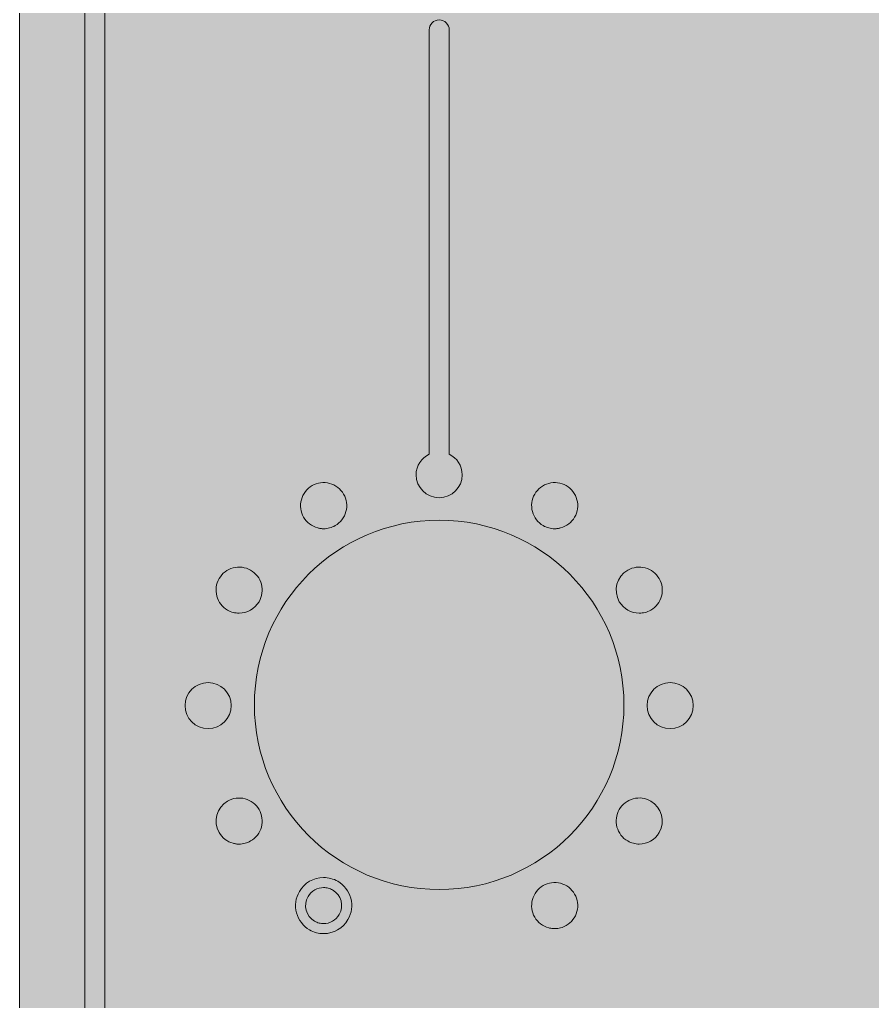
# Model space of a CAD drawing. Header units: millimetres. Extents: x 0 to 30, y -128 to 0.
# Drawn here: x 0 to 15, y -69.47 to -52.19 of the extents above; entities that cross this region are included whole.
import ezdxf

# ---------------------------------------------------------------- set-up
doc = ezdxf.new("R2010")
doc.units = ezdxf.units.MM
doc.header["$MEASUREMENT"] = 0
for name, color, linetype in [('Graphics', 7, 'Continuous'), ('Holes', 7, 'Continuous'), ('Panel', 7, 'Continuous')]:
    doc.layers.add(name, color=color, linetype=linetype)

msp = doc.modelspace()

# ---------------------------------------------------------------- hatches: boundary and pattern name
at = {"layer": 'Graphics'}
h = msp.add_hatch(color=2, dxfattribs=at)
h.dxf.hatch_style = 2
h.paths.add_polyline_path([(16.491, -1.187), (15.902, -1.776), (15.312, -2.366), (14.723, -2.955), (14.134, -3.544), (13.544, -4.134), (12.955, -4.723), (12.366, -5.312), (11.776, -5.902), (10.448, -5.902), (9.119, -5.902), (7.79, -5.902), (6.462, -5.902), (5.133, -5.902), (3.805, -5.902), (2.476, -5.902), (1.147, -5.902), (1.147, -20.486), (1.147, -35.07), (1.147, -49.654), (1.147, -64.238), (1.147, -78.822), (1.147, -93.406), (1.147, -107.991), (1.147, -122.575), (4.611, -122.575), (8.074, -122.575), (11.538, -122.575), (15.001, -122.575), (18.464, -122.575), (21.928, -122.575), (25.391, -122.575), (28.855, -122.575), (28.855, -107.401), (28.855, -92.228), (28.855, -77.054), (28.855, -61.881), (28.855, -46.708), (28.855, -31.534), (28.855, -16.361), (28.855, -1.187), (27.309, -1.187), (25.764, -1.187), (24.218, -1.187), (22.673, -1.187), (21.127, -1.187), (19.582, -1.187), (18.036, -1.187)])
h.paths.add_polyline_path([(28.502, -122.222), (25.127, -122.222), (21.751, -122.222), (18.376, -122.222), (15.001, -122.222), (11.626, -122.222), (8.25, -122.222), (4.875, -122.222), (1.5, -122.222), (1.5, -107.726), (1.5, -93.23), (1.5, -78.734), (1.5, -64.238), (1.5, -49.742), (1.5, -35.246), (1.5, -20.75), (1.5, -6.254), (2.803, -6.254), (4.106, -6.254), (5.408, -6.254), (6.711, -6.254), (8.014, -6.254), (9.317, -6.254), (10.62, -6.254), (11.922, -6.254), (12.512, -5.665), (13.101, -5.076), (13.69, -4.486), (14.28, -3.897), (14.869, -3.308), (15.458, -2.719), (16.048, -2.129), (16.637, -1.54), (18.12, -1.54), (19.603, -1.54), (21.086, -1.54), (22.569, -1.54), (24.053, -1.54), (25.536, -1.54), (27.019, -1.54), (28.502, -1.54), (28.502, -16.625), (28.502, -31.71), (28.502, -46.796), (28.502, -61.881), (28.502, -76.966), (28.502, -92.051), (28.502, -107.137)])
h = msp.add_hatch(color=2, dxfattribs=at)
h.dxf.hatch_style = 2
h.paths.add_polyline_path([(7.38, -52.193), (7.344, -52.197), (7.311, -52.207), (7.281, -52.223), (7.255, -52.245), (7.233, -52.271), (7.217, -52.301), (7.207, -52.334), (7.203, -52.37), (7.203, -53.303), (7.203, -54.236), (7.203, -55.169), (7.203, -56.103), (7.203, -57.036), (7.203, -57.969), (7.203, -58.903), (7.203, -59.836), (7.155, -59.864), (7.111, -59.898), (7.072, -59.937), (7.038, -59.981), (7.011, -60.03), (6.991, -60.083), (6.978, -60.138), (6.974, -60.197), (6.982, -60.279), (7.006, -60.355), (7.043, -60.424), (7.093, -60.484), (7.153, -60.533), (7.222, -60.571), (7.298, -60.595), (7.38, -60.603), (7.461, -60.595), (7.538, -60.571), (7.606, -60.533), (7.666, -60.484), (7.716, -60.424), (7.753, -60.355), (7.777, -60.279), (7.785, -60.197), (7.781, -60.138), (7.768, -60.083), (7.748, -60.03), (7.721, -59.981), (7.688, -59.937), (7.649, -59.898), (7.605, -59.864), (7.556, -59.836), (7.556, -58.903), (7.556, -57.969), (7.556, -57.036), (7.556, -56.103), (7.556, -55.169), (7.556, -54.236), (7.556, -53.303), (7.556, -52.37), (7.553, -52.334), (7.542, -52.301), (7.526, -52.271), (7.504, -52.245), (7.478, -52.223), (7.448, -52.207), (7.415, -52.197)])
h = msp.add_hatch(color=2, dxfattribs=at)
h.dxf.hatch_style = 2
h.paths.add_polyline_path([(5.243, -61.134), (5.256, -61.137), (5.269, -61.14), (5.282, -61.142), (5.295, -61.144), (5.309, -61.146), (5.322, -61.147), (5.335, -61.147), (5.348, -61.148), (5.375, -61.147), (5.401, -61.144), (5.427, -61.14), (5.452, -61.134), (5.478, -61.126), (5.502, -61.117), (5.527, -61.106), (5.551, -61.093), (5.584, -61.071), (5.616, -61.046), (5.644, -61.019), (5.67, -60.989), (5.692, -60.956), (5.712, -60.922), (5.727, -60.885), (5.74, -60.847), (5.748, -60.807), (5.753, -60.768), (5.753, -60.728), (5.75, -60.689), (5.743, -60.65), (5.732, -60.612), (5.718, -60.575), (5.699, -60.539), (5.677, -60.505), (5.652, -60.474), (5.625, -60.445), (5.595, -60.42), (5.562, -60.397), (5.528, -60.378), (5.491, -60.362), (5.453, -60.35), (5.413, -60.341), (5.374, -60.337), (5.334, -60.336), (5.295, -60.339), (5.256, -60.346), (5.218, -60.357), (5.181, -60.372), (5.145, -60.39), (5.111, -60.412), (5.08, -60.437), (5.051, -60.464), (5.026, -60.494), (5.003, -60.527), (4.984, -60.562), (4.968, -60.598), (4.956, -60.637), (4.947, -60.676), (4.943, -60.716), (4.942, -60.755), (4.945, -60.795), (4.952, -60.833), (4.963, -60.872), (4.978, -60.909), (4.996, -60.944), (5.018, -60.978), (5.043, -61.01), (5.071, -61.038), (5.101, -61.064), (5.133, -61.086), (5.168, -61.105), (5.204, -61.121)])
h = msp.add_hatch(color=2, dxfattribs=at)
h.dxf.hatch_style = 2
h.paths.add_polyline_path([(9.209, -61.093), (9.233, -61.106), (9.257, -61.117), (9.282, -61.126), (9.307, -61.134), (9.333, -61.14), (9.359, -61.144), (9.385, -61.147), (9.411, -61.148), (9.424, -61.147), (9.437, -61.147), (9.451, -61.146), (9.464, -61.144), (9.477, -61.142), (9.49, -61.14), (9.504, -61.137), (9.517, -61.134), (9.555, -61.121), (9.592, -61.105), (9.626, -61.086), (9.659, -61.064), (9.689, -61.038), (9.716, -61.01), (9.741, -60.978), (9.763, -60.944), (9.782, -60.909), (9.796, -60.872), (9.807, -60.833), (9.814, -60.795), (9.817, -60.755), (9.817, -60.716), (9.812, -60.676), (9.804, -60.637), (9.791, -60.598), (9.776, -60.562), (9.756, -60.527), (9.734, -60.494), (9.708, -60.464), (9.68, -60.437), (9.649, -60.412), (9.615, -60.39), (9.579, -60.372), (9.541, -60.357), (9.503, -60.346), (9.464, -60.339), (9.425, -60.336), (9.385, -60.337), (9.346, -60.341), (9.307, -60.35), (9.268, -60.362), (9.232, -60.378), (9.197, -60.397), (9.165, -60.42), (9.135, -60.445), (9.107, -60.474), (9.082, -60.505), (9.06, -60.539), (9.042, -60.575), (9.027, -60.612), (9.016, -60.65), (9.009, -60.689), (9.006, -60.728), (9.007, -60.768), (9.011, -60.807), (9.02, -60.847), (9.032, -60.885), (9.048, -60.922), (9.067, -60.956), (9.09, -60.989), (9.115, -61.019), (9.144, -61.046), (9.175, -61.071)])
h = msp.add_hatch(color=2, dxfattribs=at)
h.dxf.hatch_style = 2
h.paths.add_polyline_path([(4.063, -61.878), (4.027, -61.859), (3.99, -61.845), (3.952, -61.834), (3.913, -61.827), (3.874, -61.823), (3.834, -61.824), (3.794, -61.829), (3.755, -61.837), (3.717, -61.85), (3.68, -61.865), (3.646, -61.885), (3.613, -61.907), (3.583, -61.933), (3.556, -61.961), (3.531, -61.992), (3.509, -62.026), (3.491, -62.062), (3.476, -62.099), (3.465, -62.137), (3.458, -62.176), (3.455, -62.215), (3.455, -62.255), (3.46, -62.295), (3.468, -62.334), (3.481, -62.372), (3.497, -62.409), (3.516, -62.444), (3.538, -62.476), (3.564, -62.506), (3.592, -62.534), (3.623, -62.558), (3.657, -62.58), (3.681, -62.593), (3.706, -62.604), (3.731, -62.614), (3.756, -62.621), (3.782, -62.627), (3.808, -62.631), (3.834, -62.634), (3.86, -62.635), (3.912, -62.631), (3.963, -62.621), (4.013, -62.605), (4.06, -62.582), (4.104, -62.553), (4.145, -62.518), (4.181, -62.478), (4.211, -62.432), (4.23, -62.396), (4.245, -62.359), (4.256, -62.321), (4.263, -62.282), (4.266, -62.243), (4.265, -62.203), (4.261, -62.164), (4.252, -62.124), (4.24, -62.086), (4.224, -62.049), (4.205, -62.014), (4.182, -61.982), (4.157, -61.952), (4.128, -61.924), (4.097, -61.9)])
h = msp.add_hatch(color=2, dxfattribs=at)
h.dxf.hatch_style = 2
h.paths.add_polyline_path([(10.9, -62.635), (10.926, -62.634), (10.952, -62.631), (10.977, -62.627), (11.003, -62.621), (11.028, -62.614), (11.053, -62.604), (11.078, -62.593), (11.102, -62.58), (11.136, -62.558), (11.167, -62.534), (11.196, -62.506), (11.221, -62.476), (11.244, -62.444), (11.263, -62.409), (11.279, -62.372), (11.291, -62.334), (11.3, -62.295), (11.304, -62.255), (11.305, -62.215), (11.302, -62.176), (11.295, -62.137), (11.284, -62.099), (11.269, -62.062), (11.25, -62.026), (11.229, -61.992), (11.204, -61.961), (11.176, -61.933), (11.146, -61.907), (11.114, -61.885), (11.079, -61.865), (11.043, -61.85), (11.004, -61.837), (10.965, -61.829), (10.925, -61.824), (10.886, -61.824), (10.846, -61.827), (10.808, -61.834), (10.769, -61.845), (10.732, -61.859), (10.696, -61.878), (10.63, -61.926), (10.576, -61.984), (10.535, -62.051), (10.508, -62.124), (10.495, -62.201), (10.497, -62.279), (10.514, -62.357), (10.548, -62.432), (10.579, -62.478), (10.615, -62.518), (10.655, -62.553), (10.699, -62.582), (10.747, -62.605), (10.796, -62.621), (10.848, -62.631)])
h = msp.add_hatch(color=2, dxfattribs=at)
h.dxf.hatch_style = 2
h.paths.add_polyline_path([(3.721, -64.261), (3.713, -64.179), (3.689, -64.103), (3.652, -64.034), (3.602, -63.974), (3.542, -63.925), (3.474, -63.887), (3.397, -63.864), (3.316, -63.855), (3.234, -63.864), (3.158, -63.887), (3.089, -63.925), (3.029, -63.974), (2.979, -64.034), (2.942, -64.103), (2.918, -64.179), (2.91, -64.261), (2.918, -64.343), (2.942, -64.419), (2.979, -64.488), (3.029, -64.548), (3.089, -64.597), (3.158, -64.635), (3.234, -64.659), (3.316, -64.667), (3.397, -64.659), (3.474, -64.635), (3.542, -64.597), (3.602, -64.548), (3.652, -64.488), (3.689, -64.419), (3.713, -64.343)])
h = msp.add_hatch(color=2, dxfattribs=at)
h.dxf.hatch_style = 2
h.paths.add_polyline_path([(11.444, -63.855), (11.362, -63.864), (11.286, -63.887), (11.217, -63.925), (11.157, -63.974), (11.107, -64.034), (11.07, -64.103), (11.046, -64.179), (11.038, -64.261), (11.046, -64.343), (11.07, -64.419), (11.107, -64.488), (11.157, -64.548), (11.217, -64.597), (11.286, -64.635), (11.362, -64.659), (11.444, -64.667), (11.525, -64.659), (11.602, -64.635), (11.67, -64.597), (11.73, -64.548), (11.78, -64.488), (11.817, -64.419), (11.841, -64.343), (11.849, -64.261), (11.841, -64.179), (11.817, -64.103), (11.78, -64.034), (11.73, -63.974), (11.67, -63.925), (11.602, -63.887), (11.525, -63.864)])
h = msp.add_hatch(color=2, dxfattribs=at)
h.dxf.hatch_style = 2
h.paths.add_polyline_path([(3.965, -65.901), (3.926, -65.893), (3.886, -65.888), (3.847, -65.888), (3.807, -65.891), (3.768, -65.898), (3.73, -65.909), (3.693, -65.923), (3.657, -65.942), (3.591, -65.99), (3.537, -66.048), (3.496, -66.115), (3.469, -66.188), (3.456, -66.265), (3.458, -66.343), (3.475, -66.421), (3.509, -66.496), (3.531, -66.53), (3.556, -66.561), (3.583, -66.59), (3.613, -66.615), (3.646, -66.638), (3.68, -66.657), (3.717, -66.673), (3.755, -66.685), (3.768, -66.688), (3.782, -66.691), (3.795, -66.693), (3.808, -66.695), (3.821, -66.697), (3.834, -66.698), (3.848, -66.699), (3.861, -66.699), (3.887, -66.698), (3.913, -66.695), (3.939, -66.691), (3.965, -66.685), (3.99, -66.677), (4.015, -66.668), (4.039, -66.657), (4.063, -66.644), (4.097, -66.623), (4.128, -66.598), (4.157, -66.57), (4.182, -66.54), (4.205, -66.508), (4.224, -66.473), (4.24, -66.437), (4.252, -66.398), (4.261, -66.359), (4.265, -66.319), (4.266, -66.279), (4.263, -66.24), (4.256, -66.201), (4.245, -66.163), (4.23, -66.126), (4.211, -66.09), (4.19, -66.056), (4.165, -66.025), (4.137, -65.997), (4.107, -65.971), (4.075, -65.949), (4.04, -65.929), (4.004, -65.914)])
h = msp.add_hatch(color=2, dxfattribs=at)
h.dxf.hatch_style = 2
h.paths.add_polyline_path([(11.102, -65.942), (11.066, -65.923), (11.029, -65.909), (10.991, -65.898), (10.952, -65.891), (10.913, -65.887), (10.873, -65.888), (10.834, -65.893), (10.794, -65.901), (10.756, -65.914), (10.719, -65.929), (10.685, -65.949), (10.652, -65.971), (10.622, -65.997), (10.595, -66.025), (10.57, -66.056), (10.548, -66.09), (10.53, -66.126), (10.515, -66.163), (10.504, -66.201), (10.497, -66.24), (10.494, -66.279), (10.494, -66.319), (10.499, -66.359), (10.507, -66.398), (10.52, -66.436), (10.536, -66.473), (10.555, -66.508), (10.577, -66.54), (10.603, -66.57), (10.631, -66.598), (10.662, -66.623), (10.696, -66.644), (10.72, -66.657), (10.745, -66.668), (10.77, -66.678), (10.796, -66.685), (10.821, -66.691), (10.847, -66.695), (10.873, -66.698), (10.899, -66.699), (10.951, -66.695), (11.002, -66.685), (11.052, -66.669), (11.099, -66.646), (11.143, -66.617), (11.184, -66.582), (11.22, -66.542), (11.25, -66.496), (11.284, -66.421), (11.302, -66.343), (11.304, -66.265), (11.291, -66.188), (11.264, -66.115), (11.223, -66.048), (11.169, -65.99)])
h = msp.add_hatch(color=2, dxfattribs=at)
h.dxf.hatch_style = 2
h.paths.add_polyline_path([(4.871, -67.908), (4.886, -67.955), (4.905, -68), (4.928, -68.042), (4.956, -68.081), (4.987, -68.118), (5.021, -68.152), (5.059, -68.182), (5.101, -68.208), (5.129, -68.224), (5.159, -68.237), (5.189, -68.248), (5.22, -68.258), (5.251, -68.265), (5.283, -68.27), (5.315, -68.274), (5.347, -68.275), (5.413, -68.27), (5.476, -68.257), (5.537, -68.237), (5.594, -68.208), (5.648, -68.173), (5.696, -68.13), (5.739, -68.082), (5.775, -68.028), (5.798, -67.984), (5.816, -67.939), (5.829, -67.892), (5.838, -67.845), (5.842, -67.797), (5.841, -67.749), (5.835, -67.701), (5.825, -67.653), (5.81, -67.606), (5.79, -67.561), (5.767, -67.519), (5.74, -67.48), (5.709, -67.443), (5.674, -67.41), (5.636, -67.38), (5.595, -67.353), (5.566, -67.338), (5.537, -67.324), (5.506, -67.313), (5.476, -67.304), (5.444, -67.296), (5.412, -67.291), (5.38, -67.288), (5.348, -67.287), (5.283, -67.291), (5.219, -67.304), (5.158, -67.325), (5.101, -67.353), (5.048, -67.389), (4.999, -67.431), (4.956, -67.479), (4.92, -67.534), (4.898, -67.577), (4.88, -67.623), (4.866, -67.669), (4.858, -67.716), (4.854, -67.764), (4.855, -67.812), (4.86, -67.86)])
h.paths.add_polyline_path([(5.073, -67.622), (5.097, -67.586), (5.125, -67.554), (5.157, -67.527), (5.191, -67.504), (5.228, -67.486), (5.267, -67.474), (5.307, -67.466), (5.348, -67.463), (5.368, -67.464), (5.388, -67.466), (5.409, -67.469), (5.429, -67.474), (5.449, -67.48), (5.468, -67.487), (5.488, -67.496), (5.506, -67.506), (5.559, -67.543), (5.601, -67.589), (5.633, -67.641), (5.654, -67.698), (5.664, -67.759), (5.663, -67.82), (5.649, -67.881), (5.623, -67.939), (5.598, -67.975), (5.57, -68.007), (5.539, -68.034), (5.504, -68.057), (5.467, -68.075), (5.428, -68.088), (5.388, -68.096), (5.347, -68.098), (5.327, -68.098), (5.307, -68.096), (5.287, -68.092), (5.267, -68.088), (5.247, -68.082), (5.227, -68.074), (5.208, -68.066), (5.189, -68.056), (5.137, -68.018), (5.094, -67.972), (5.062, -67.92), (5.041, -67.863), (5.031, -67.803), (5.033, -67.741), (5.046, -67.681)])
h = msp.add_hatch(color=2, dxfattribs=at)
h.dxf.hatch_style = 2
h.paths.add_polyline_path([(9.06, -67.983), (9.082, -68.017), (9.107, -68.049), (9.135, -68.077), (9.165, -68.103), (9.197, -68.125), (9.232, -68.144), (9.268, -68.16), (9.307, -68.173), (9.32, -68.176), (9.333, -68.179), (9.346, -68.181), (9.359, -68.183), (9.373, -68.185), (9.386, -68.186), (9.399, -68.186), (9.412, -68.187), (9.439, -68.186), (9.465, -68.183), (9.491, -68.179), (9.516, -68.173), (9.542, -68.165), (9.566, -68.156), (9.591, -68.145), (9.615, -68.132), (9.649, -68.11), (9.68, -68.085), (9.708, -68.058), (9.734, -68.028), (9.756, -67.995), (9.776, -67.961), (9.791, -67.924), (9.804, -67.886), (9.812, -67.846), (9.817, -67.807), (9.817, -67.767), (9.814, -67.728), (9.807, -67.689), (9.796, -67.651), (9.782, -67.614), (9.763, -67.578), (9.741, -67.544), (9.716, -67.513), (9.689, -67.484), (9.659, -67.459), (9.626, -67.436), (9.592, -67.417), (9.555, -67.401), (9.517, -67.389), (9.477, -67.38), (9.437, -67.376), (9.398, -67.375), (9.358, -67.378), (9.32, -67.385), (9.282, -67.396), (9.245, -67.411), (9.209, -67.429), (9.175, -67.451), (9.144, -67.476), (9.115, -67.504), (9.09, -67.534), (9.067, -67.566), (9.048, -67.601), (9.032, -67.637), (9.02, -67.676), (9.011, -67.715), (9.007, -67.755), (9.006, -67.794), (9.009, -67.834), (9.016, -67.872), (9.027, -67.911), (9.042, -67.948)])
at = {"layer": 'Panel'}
h = msp.add_hatch(color=7, dxfattribs=at)
h.dxf.hatch_style = 2
h.paths.add_polyline_path([(0, 0), (0, -128.5), (30, -128.5), (30, 0)])
edge = h.paths.add_edge_path()
edge.add_spline(control_points=[(8.9, -127.1), (8.9, -127.1), (6.1, -127.1), (6.1, -127.1), (5.217, -127.1), (4.5, -126.384), (4.5, -125.5), (4.5, -124.616), (5.217, -123.9), (6.1, -123.9), (6.1, -123.9), (8.9, -123.9), (8.9, -123.9), (9.784, -123.9), (10.5, -124.616), (10.5, -125.5), (10.5, -126.384), (9.784, -127.1), (8.9, -127.1)], knot_values=[0, 0, 0, 0, 1, 1, 1, 2, 2, 2, 3, 3, 3, 4, 4, 4, 5, 5, 5, 6, 6, 6, 6], degree=3, periodic=1)
edge = h.paths.add_edge_path()
edge.add_spline(control_points=[(8.9, -4.6), (8.9, -4.6), (6.1, -4.6), (6.1, -4.6), (5.217, -4.6), (4.5, -3.883), (4.5, -3), (4.5, -2.116), (5.217, -1.4), (6.1, -1.4), (6.1, -1.4), (8.9, -1.4), (8.9, -1.4), (9.784, -1.4), (10.5, -2.116), (10.5, -3), (10.5, -3.883), (9.784, -4.6), (8.9, -4.6)], knot_values=[0, 0, 0, 0, 1, 1, 1, 2, 2, 2, 3, 3, 3, 4, 4, 4, 5, 5, 5, 6, 6, 6, 6], degree=3, periodic=1)

# ---------------------------------------------------------------- linework, layer by layer
at = {"layer": 'Graphics', "lineweight": 0}
for points in [[(16.491, -1.187), (15.902, -1.776), (15.312, -2.366), (14.723, -2.955), (14.134, -3.544), (13.544, -4.134), (12.955, -4.723), (12.366, -5.312), (11.776, -5.902), (10.448, -5.902), (9.119, -5.902), (7.79, -5.902), (6.462, -5.902), (5.133, -5.902), (3.805, -5.902), (2.476, -5.902), (1.147, -5.902), (1.147, -20.486), (1.147, -35.07), (1.147, -49.654), (1.147, -64.238), (1.147, -78.822)], [(1.5, -78.734), (1.5, -64.238), (1.5, -49.742), (1.5, -35.246)], [(7.38, -52.193), (7.344, -52.197), (7.311, -52.207), (7.281, -52.223), (7.255, -52.245), (7.233, -52.271), (7.217, -52.301), (7.207, -52.334), (7.203, -52.37), (7.203, -53.303), (7.203, -54.236), (7.203, -55.169), (7.203, -56.103), (7.203, -57.036), (7.203, -57.969), (7.203, -58.903), (7.203, -59.836), (7.155, -59.864), (7.111, -59.898), (7.072, -59.937), (7.038, -59.981), (7.011, -60.03), (6.991, -60.083), (6.978, -60.138), (6.974, -60.197), (6.982, -60.279), (7.006, -60.355), (7.043, -60.424), (7.093, -60.484), (7.153, -60.533), (7.222, -60.571), (7.298, -60.595), (7.38, -60.603), (7.461, -60.595), (7.538, -60.571), (7.606, -60.533), (7.666, -60.484), (7.716, -60.424), (7.753, -60.355), (7.777, -60.279), (7.785, -60.197), (7.781, -60.138), (7.768, -60.083), (7.748, -60.03), (7.721, -59.981), (7.688, -59.937), (7.649, -59.898), (7.605, -59.864), (7.556, -59.836), (7.556, -58.903), (7.556, -57.969), (7.556, -57.036), (7.556, -56.103), (7.556, -55.169), (7.556, -54.236), (7.556, -53.303), (7.556, -52.37), (7.553, -52.334), (7.542, -52.301), (7.526, -52.271), (7.504, -52.245), (7.478, -52.223), (7.448, -52.207), (7.415, -52.197), (7.38, -52.193), (7.38, -52.193)], [(5.243, -61.134), (5.256, -61.137), (5.269, -61.14), (5.282, -61.142), (5.295, -61.144), (5.309, -61.146), (5.322, -61.147), (5.335, -61.147), (5.348, -61.148), (5.375, -61.147), (5.401, -61.144), (5.427, -61.14), (5.452, -61.134), (5.478, -61.126), (5.502, -61.117), (5.527, -61.106), (5.551, -61.093), (5.584, -61.071), (5.616, -61.046), (5.644, -61.019), (5.67, -60.989), (5.692, -60.956), (5.712, -60.922), (5.727, -60.885), (5.74, -60.847), (5.748, -60.807), (5.753, -60.768), (5.753, -60.728), (5.75, -60.689), (5.743, -60.65), (5.732, -60.612), (5.718, -60.575), (5.699, -60.539), (5.677, -60.505), (5.652, -60.474), (5.625, -60.445), (5.595, -60.42), (5.562, -60.397), (5.528, -60.378), (5.491, -60.362), (5.453, -60.35), (5.413, -60.341), (5.374, -60.337), (5.334, -60.336), (5.295, -60.339), (5.256, -60.346), (5.218, -60.357), (5.181, -60.372), (5.145, -60.39), (5.111, -60.412), (5.08, -60.437), (5.051, -60.464), (5.026, -60.494), (5.003, -60.527), (4.984, -60.562), (4.968, -60.598), (4.956, -60.637), (4.947, -60.676), (4.943, -60.716), (4.942, -60.755), (4.945, -60.795), (4.952, -60.833), (4.963, -60.872), (4.978, -60.909), (4.996, -60.944), (5.018, -60.978), (5.043, -61.01), (5.071, -61.038), (5.101, -61.064), (5.133, -61.086), (5.168, -61.105), (5.204, -61.121), (5.243, -61.134), (5.243, -61.134)], [(9.209, -61.093), (9.233, -61.106), (9.257, -61.117), (9.282, -61.126), (9.307, -61.134), (9.333, -61.14), (9.359, -61.144), (9.385, -61.147), (9.411, -61.148), (9.424, -61.147), (9.437, -61.147), (9.451, -61.146), (9.464, -61.144), (9.477, -61.142), (9.49, -61.14), (9.504, -61.137), (9.517, -61.134), (9.555, -61.121), (9.592, -61.105), (9.626, -61.086), (9.659, -61.064), (9.689, -61.038), (9.716, -61.01), (9.741, -60.978), (9.763, -60.944), (9.782, -60.909), (9.796, -60.872), (9.807, -60.833), (9.814, -60.795), (9.817, -60.755), (9.817, -60.716), (9.812, -60.676), (9.804, -60.637), (9.791, -60.598), (9.776, -60.562), (9.756, -60.527), (9.734, -60.494), (9.708, -60.464), (9.68, -60.437), (9.649, -60.412), (9.615, -60.39), (9.579, -60.372), (9.541, -60.357), (9.503, -60.346), (9.464, -60.339), (9.425, -60.336), (9.385, -60.337), (9.346, -60.341), (9.307, -60.35), (9.268, -60.362), (9.232, -60.378), (9.197, -60.397), (9.165, -60.42), (9.135, -60.445), (9.107, -60.474), (9.082, -60.505), (9.06, -60.539), (9.042, -60.575), (9.027, -60.612), (9.016, -60.65), (9.009, -60.689), (9.006, -60.728), (9.007, -60.768), (9.011, -60.807), (9.02, -60.847), (9.032, -60.885), (9.048, -60.922), (9.067, -60.956), (9.09, -60.989), (9.115, -61.019), (9.144, -61.046), (9.175, -61.071), (9.209, -61.093), (9.209, -61.093)], [(4.063, -61.878), (4.027, -61.859), (3.99, -61.845), (3.952, -61.834), (3.913, -61.827), (3.874, -61.823), (3.834, -61.824), (3.794, -61.829), (3.755, -61.837), (3.717, -61.85), (3.68, -61.865), (3.646, -61.885), (3.613, -61.907), (3.583, -61.933), (3.556, -61.961), (3.531, -61.992), (3.509, -62.026), (3.491, -62.062), (3.476, -62.099), (3.465, -62.137), (3.458, -62.176), (3.455, -62.215), (3.455, -62.255), (3.46, -62.295), (3.468, -62.334), (3.481, -62.372), (3.497, -62.409), (3.516, -62.444), (3.538, -62.476), (3.564, -62.506), (3.592, -62.534), (3.623, -62.558), (3.657, -62.58), (3.681, -62.593), (3.706, -62.604), (3.731, -62.614), (3.756, -62.621), (3.782, -62.627), (3.808, -62.631), (3.834, -62.634), (3.86, -62.635), (3.912, -62.631), (3.963, -62.621), (4.013, -62.605), (4.06, -62.582), (4.104, -62.553), (4.145, -62.518), (4.181, -62.478), (4.211, -62.432), (4.23, -62.396), (4.245, -62.359), (4.256, -62.321), (4.263, -62.282), (4.266, -62.243), (4.265, -62.203), (4.261, -62.164), (4.252, -62.124), (4.24, -62.086), (4.224, -62.049), (4.205, -62.014), (4.182, -61.982), (4.157, -61.952), (4.128, -61.924), (4.097, -61.9), (4.063, -61.878), (4.063, -61.878)], [(10.9, -62.635), (10.926, -62.634), (10.952, -62.631), (10.977, -62.627), (11.003, -62.621), (11.028, -62.614), (11.053, -62.604), (11.078, -62.593), (11.102, -62.58), (11.136, -62.558), (11.167, -62.534), (11.196, -62.506), (11.221, -62.476), (11.244, -62.444), (11.263, -62.409), (11.279, -62.372), (11.291, -62.334), (11.3, -62.295), (11.304, -62.255), (11.305, -62.215), (11.302, -62.176), (11.295, -62.137), (11.284, -62.099), (11.269, -62.062), (11.25, -62.026), (11.229, -61.992), (11.204, -61.961), (11.176, -61.933), (11.146, -61.907), (11.114, -61.885), (11.079, -61.865), (11.043, -61.85), (11.004, -61.837), (10.965, -61.829), (10.925, -61.824), (10.886, -61.824), (10.846, -61.827), (10.808, -61.834), (10.769, -61.845), (10.732, -61.859), (10.696, -61.878), (10.63, -61.926), (10.576, -61.984), (10.535, -62.051), (10.508, -62.124), (10.495, -62.201), (10.497, -62.279), (10.514, -62.357), (10.548, -62.432), (10.579, -62.478), (10.615, -62.518), (10.655, -62.553), (10.699, -62.582), (10.747, -62.605), (10.796, -62.621), (10.848, -62.631), (10.9, -62.635), (10.9, -62.635)], [(3.721, -64.261), (3.713, -64.179), (3.689, -64.103), (3.652, -64.034), (3.602, -63.974), (3.542, -63.925), (3.474, -63.887), (3.397, -63.864), (3.316, -63.855), (3.234, -63.864), (3.158, -63.887), (3.089, -63.925), (3.029, -63.974), (2.979, -64.034), (2.942, -64.103), (2.918, -64.179), (2.91, -64.261), (2.918, -64.343), (2.942, -64.419), (2.979, -64.488), (3.029, -64.548), (3.089, -64.597), (3.158, -64.635), (3.234, -64.659), (3.316, -64.667), (3.397, -64.659), (3.474, -64.635), (3.542, -64.597), (3.602, -64.548), (3.652, -64.488), (3.689, -64.419), (3.713, -64.343), (3.721, -64.261), (3.721, -64.261)], [(11.444, -63.855), (11.362, -63.864), (11.286, -63.887), (11.217, -63.925), (11.157, -63.974), (11.107, -64.034), (11.07, -64.103), (11.046, -64.179), (11.038, -64.261), (11.046, -64.343), (11.07, -64.419), (11.107, -64.488), (11.157, -64.548), (11.217, -64.597), (11.286, -64.635), (11.362, -64.659), (11.444, -64.667), (11.525, -64.659), (11.602, -64.635), (11.67, -64.597), (11.73, -64.548), (11.78, -64.488), (11.817, -64.419), (11.841, -64.343), (11.849, -64.261), (11.841, -64.179), (11.817, -64.103), (11.78, -64.034), (11.73, -63.974), (11.67, -63.925), (11.602, -63.887), (11.525, -63.864), (11.444, -63.855), (11.444, -63.855)], [(3.965, -65.901), (3.926, -65.893), (3.886, -65.888), (3.847, -65.888), (3.807, -65.891), (3.768, -65.898), (3.73, -65.909), (3.693, -65.923), (3.657, -65.942), (3.591, -65.99), (3.537, -66.048), (3.496, -66.115), (3.469, -66.188), (3.456, -66.265), (3.458, -66.343), (3.475, -66.421), (3.509, -66.496), (3.531, -66.53), (3.556, -66.561), (3.583, -66.59), (3.613, -66.615), (3.646, -66.638), (3.68, -66.657), (3.717, -66.673), (3.755, -66.685), (3.768, -66.688), (3.782, -66.691), (3.795, -66.693), (3.808, -66.695), (3.821, -66.697), (3.834, -66.698), (3.848, -66.699), (3.861, -66.699), (3.887, -66.698), (3.913, -66.695), (3.939, -66.691), (3.965, -66.685), (3.99, -66.677), (4.015, -66.668), (4.039, -66.657), (4.063, -66.644), (4.097, -66.623), (4.128, -66.598), (4.157, -66.57), (4.182, -66.54), (4.205, -66.508), (4.224, -66.473), (4.24, -66.437), (4.252, -66.398), (4.261, -66.359), (4.265, -66.319), (4.266, -66.279), (4.263, -66.24), (4.256, -66.201), (4.245, -66.163), (4.23, -66.126), (4.211, -66.09), (4.19, -66.056), (4.165, -66.025), (4.137, -65.997), (4.107, -65.971), (4.075, -65.949), (4.04, -65.929), (4.004, -65.914), (3.965, -65.901), (3.965, -65.901)], [(11.102, -65.942), (11.066, -65.923), (11.029, -65.909), (10.991, -65.898), (10.952, -65.891), (10.913, -65.887), (10.873, -65.888), (10.834, -65.893), (10.794, -65.901), (10.756, -65.914), (10.719, -65.929), (10.685, -65.949), (10.652, -65.971), (10.622, -65.997), (10.595, -66.025), (10.57, -66.056), (10.548, -66.09), (10.53, -66.126), (10.515, -66.163), (10.504, -66.201), (10.497, -66.24), (10.494, -66.279), (10.494, -66.319), (10.499, -66.359), (10.507, -66.398), (10.52, -66.436), (10.536, -66.473), (10.555, -66.508), (10.577, -66.54), (10.603, -66.57), (10.631, -66.598), (10.662, -66.623), (10.696, -66.644), (10.72, -66.657), (10.745, -66.668), (10.77, -66.678), (10.796, -66.685), (10.821, -66.691), (10.847, -66.695), (10.873, -66.698), (10.899, -66.699), (10.951, -66.695), (11.002, -66.685), (11.052, -66.669), (11.099, -66.646), (11.143, -66.617), (11.184, -66.582), (11.22, -66.542), (11.25, -66.496), (11.284, -66.421), (11.302, -66.343), (11.304, -66.265), (11.291, -66.188), (11.264, -66.115), (11.223, -66.048), (11.169, -65.99), (11.102, -65.942), (11.102, -65.942)], [(4.871, -67.908), (4.886, -67.955), (4.905, -68), (4.928, -68.042), (4.956, -68.081), (4.987, -68.118), (5.021, -68.152), (5.059, -68.182), (5.101, -68.208), (5.129, -68.224), (5.159, -68.237), (5.189, -68.248), (5.22, -68.258), (5.251, -68.265), (5.283, -68.27), (5.315, -68.274), (5.347, -68.275), (5.413, -68.27), (5.476, -68.257), (5.537, -68.237), (5.594, -68.208), (5.648, -68.173), (5.696, -68.13), (5.739, -68.082), (5.775, -68.028), (5.798, -67.984), (5.816, -67.939), (5.829, -67.892), (5.838, -67.845), (5.842, -67.797), (5.841, -67.749), (5.835, -67.701), (5.825, -67.653), (5.81, -67.606), (5.79, -67.561), (5.767, -67.519), (5.74, -67.48), (5.709, -67.443), (5.674, -67.41), (5.636, -67.38), (5.595, -67.353), (5.566, -67.338), (5.537, -67.324), (5.506, -67.313), (5.476, -67.304), (5.444, -67.296), (5.412, -67.291), (5.38, -67.288), (5.348, -67.287), (5.283, -67.291), (5.219, -67.304), (5.158, -67.325), (5.101, -67.353), (5.048, -67.389), (4.999, -67.431), (4.956, -67.479), (4.92, -67.534), (4.898, -67.577), (4.88, -67.623), (4.866, -67.669), (4.858, -67.716), (4.854, -67.764), (4.855, -67.812), (4.86, -67.86), (4.871, -67.908), (4.871, -67.908)], [(9.06, -67.983), (9.082, -68.017), (9.107, -68.049), (9.135, -68.077), (9.165, -68.103), (9.197, -68.125), (9.232, -68.144), (9.268, -68.16), (9.307, -68.173), (9.32, -68.176), (9.333, -68.179), (9.346, -68.181), (9.359, -68.183), (9.373, -68.185), (9.386, -68.186), (9.399, -68.186), (9.412, -68.187), (9.439, -68.186), (9.465, -68.183), (9.491, -68.179), (9.516, -68.173), (9.542, -68.165), (9.566, -68.156), (9.591, -68.145), (9.615, -68.132), (9.649, -68.11), (9.68, -68.085), (9.708, -68.058), (9.734, -68.028), (9.756, -67.995), (9.776, -67.961), (9.791, -67.924), (9.804, -67.886), (9.812, -67.846), (9.817, -67.807), (9.817, -67.767), (9.814, -67.728), (9.807, -67.689), (9.796, -67.651), (9.782, -67.614), (9.763, -67.578), (9.741, -67.544), (9.716, -67.513), (9.689, -67.484), (9.659, -67.459), (9.626, -67.436), (9.592, -67.417), (9.555, -67.401), (9.517, -67.389), (9.477, -67.38), (9.437, -67.376), (9.398, -67.375), (9.358, -67.378), (9.32, -67.385), (9.282, -67.396), (9.245, -67.411), (9.209, -67.429), (9.175, -67.451), (9.144, -67.476), (9.115, -67.504), (9.09, -67.534), (9.067, -67.566), (9.048, -67.601), (9.032, -67.637), (9.02, -67.676), (9.011, -67.715), (9.007, -67.755), (9.006, -67.794), (9.009, -67.834), (9.016, -67.872), (9.027, -67.911), (9.042, -67.948), (9.06, -67.983), (9.06, -67.983)], [(5.073, -67.622), (5.097, -67.586), (5.125, -67.554), (5.157, -67.527), (5.191, -67.504), (5.228, -67.486), (5.267, -67.474), (5.307, -67.466), (5.348, -67.463), (5.368, -67.464), (5.388, -67.466), (5.409, -67.469), (5.429, -67.474), (5.449, -67.48), (5.468, -67.487), (5.488, -67.496), (5.506, -67.506), (5.559, -67.543), (5.601, -67.589), (5.633, -67.641), (5.654, -67.698), (5.664, -67.759), (5.663, -67.82), (5.649, -67.881), (5.623, -67.939), (5.598, -67.975), (5.57, -68.007), (5.539, -68.034), (5.504, -68.057), (5.467, -68.075), (5.428, -68.088), (5.388, -68.096), (5.347, -68.098), (5.327, -68.098), (5.307, -68.096), (5.287, -68.092), (5.267, -68.088), (5.247, -68.082), (5.227, -68.074), (5.208, -68.066), (5.189, -68.056), (5.137, -68.018), (5.094, -67.972), (5.062, -67.92), (5.041, -67.863), (5.031, -67.803), (5.033, -67.741), (5.046, -67.681), (5.073, -67.622), (5.073, -67.622)]]:
    msp.add_lwpolyline(points, dxfattribs=at)
at = {"layer": 'Holes', "color": 1, "lineweight": 9}
msp.add_open_spline([(10.63, -64.248), (10.63, -66.043), (9.175, -67.498), (7.38, -67.498), (5.585, -67.498), (4.13, -66.043), (4.13, -64.248), (4.13, -62.453), (5.585, -60.998), (7.38, -60.998), (9.175, -60.998), (10.63, -62.453), (10.63, -64.248)], degree=3, knots=[0, 0, 0, 0, 1, 1, 1, 2, 2, 2, 3, 3, 3, 4, 4, 4, 4], dxfattribs=at)
at = {"layer": 'Panel', "lineweight": 0}
msp.add_lwpolyline([(0, 0), (0, -128.5), (30, -128.5), (30, 0), (0, 0)], dxfattribs=at)

doc.saveas('drawing.dxf')
